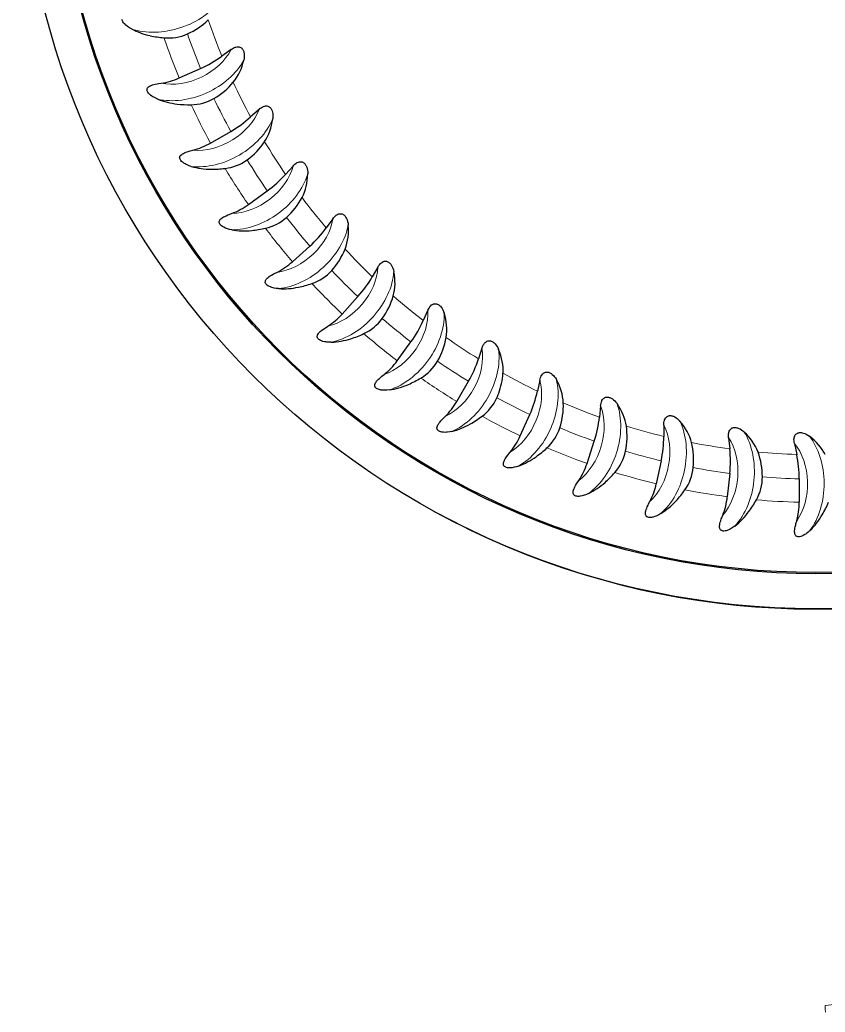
# Model space of a CAD drawing. Extents: x 0 to 297, y 0 to 543.
# Drawn here: x 120.29 to 154.74, y 457.56 to 500 of the extents above; entities that cross this region are included whole.
import ezdxf

# ---------------------------------------------------------------- set-up
doc = ezdxf.new("R2010")
doc.units = 0

msp = doc.modelspace()

# ---------------------------------------------------------------- linework, layer by layer
at = {"color": 7, "lineweight": 30, "ltscale": 0.012058}
for p, q in [((129.323, 498.725), (128.932, 498.442)), ((131.977, 493.745), (131.653, 493.388)), ((133.679, 491.491), (133.395, 491.101)), ((135.608, 489.426), (135.366, 489.009)), ((140.058, 485.957), (139.908, 485.498)), ((142.53, 484.59), (142.429, 484.118)), ((150.608, 482.128), (150.657, 481.649)), ((153.423, 481.885), (153.521, 481.413))]:
    msp.add_line(p, q, dxfattribs=at)
at = {"color": 7, "lineweight": 30, "ltscale": 0.025007}
for p, q in [((127.109, 497.51), (128.023, 497.917)), ((131.949, 489.651), (132.692, 490.321)), ((136.431, 485.416), (137.019, 486.225)), ((141.697, 482.205), (142.104, 483.119)), ((144.552, 481.03), (144.861, 481.981)), ((147.723, 481.138), (147.515, 480.16)), ((150.657, 480.598), (150.552, 479.604))]:
    msp.add_line(p, q, dxfattribs=at)
at = {"color": 7, "lineweight": 30, "ltscale": 0.012059}
for p, q in [((130.52, 496.165), (130.16, 495.844)), ((137.742, 487.575), (137.545, 487.135)), ((145.132, 483.488), (145.08, 483.009)), ((147.834, 482.665), (147.833, 482.182))]:
    msp.add_line(p, q, dxfattribs=at)
at = {"color": 7, "lineweight": 30, "ltscale": 0.025008}
for p, q in [((128.444, 494.726), (129.311, 495.226)), ((130.063, 492.097), (130.873, 492.685)), ((134.079, 487.416), (134.748, 488.16)), ((138.98, 483.673), (139.48, 484.539)), ((153.631, 480.368), (153.631, 479.368))]:
    msp.add_line(p, q, dxfattribs=at)
at = {"color": 7, "lineweight": 30}
for points in [[(125.06, 499.612), (124.978, 499.659), (124.899, 499.711), (124.862, 499.739), (124.825, 499.769), (124.773, 499.818), (124.748, 499.844), (124.725, 499.871), (124.697, 499.91), (124.673, 499.952), (124.661, 499.981), (124.652, 500.012)], [(129.323, 498.725), (129.367, 498.755), (129.417, 498.784), (129.471, 498.81), (129.5, 498.822), (129.529, 498.831), (129.579, 498.841), (129.622, 498.843), (129.647, 498.842), (129.669, 498.838), (129.706, 498.827), (129.736, 498.813), (129.76, 498.796), (129.781, 498.779), (129.799, 498.76), (129.815, 498.739), (129.829, 498.718), (129.843, 498.693), (129.855, 498.667), (129.865, 498.638), (129.874, 498.608), (129.885, 498.549), (129.889, 498.487), (129.889, 498.422), (129.881, 498.345), (129.866, 498.265)], [(126.187, 496.602), (126.101, 496.64), (126.017, 496.684), (125.976, 496.708), (125.937, 496.734), (125.88, 496.777), (125.853, 496.8), (125.827, 496.825), (125.795, 496.861), (125.767, 496.9), (125.751, 496.928), (125.74, 496.957), (125.732, 496.991), (125.731, 497.009), (125.732, 497.026), (125.734, 497.042), (125.739, 497.058), (125.752, 497.084), (125.769, 497.106), (125.783, 497.121), (125.799, 497.135), (125.834, 497.158), (125.872, 497.178), (125.91, 497.194), (125.964, 497.212), (126.018, 497.227), (126.074, 497.24), (126.158, 497.257), (126.214, 497.267), (126.328, 497.284)], [(130.52, 496.165), (130.56, 496.2), (130.606, 496.234), (130.658, 496.266), (130.685, 496.28), (130.713, 496.292), (130.762, 496.308), (130.804, 496.315), (130.829, 496.316), (130.852, 496.314), (130.89, 496.307), (130.921, 496.296), (130.947, 496.282), (130.97, 496.267), (130.99, 496.25), (131.008, 496.231), (131.024, 496.212), (131.04, 496.188), (131.054, 496.164), (131.068, 496.136), (131.079, 496.107), (131.096, 496.049), (131.108, 495.988), (131.114, 495.924), (131.114, 495.846), (131.107, 495.765)], [(127.622, 493.727), (127.533, 493.755), (127.445, 493.79), (127.402, 493.81), (127.36, 493.832), (127.299, 493.868), (127.269, 493.889), (127.241, 493.911), (127.206, 493.943), (127.174, 493.979), (127.155, 494.005), (127.14, 494.033), (127.129, 494.066), (127.126, 494.083), (127.125, 494.1), (127.126, 494.117), (127.129, 494.133), (127.139, 494.16), (127.154, 494.184), (127.167, 494.201), (127.181, 494.216), (127.213, 494.243), (127.249, 494.266), (127.286, 494.286), (127.337, 494.31), (127.389, 494.331), (127.444, 494.35), (127.525, 494.375), (127.58, 494.39), (127.691, 494.42)], [(131.977, 493.745), (132.014, 493.784), (132.056, 493.823), (132.104, 493.86), (132.13, 493.877), (132.156, 493.892), (132.203, 493.912), (132.245, 493.923), (132.269, 493.927), (132.292, 493.928), (132.331, 493.925), (132.362, 493.917), (132.39, 493.906), (132.414, 493.893), (132.436, 493.879), (132.455, 493.862), (132.474, 493.844), (132.492, 493.822), (132.509, 493.799), (132.525, 493.773), (132.54, 493.746), (132.563, 493.69), (132.58, 493.63), (132.593, 493.567), (132.601, 493.49), (132.603, 493.409)], [(129.351, 491.017), (129.258, 491.036), (129.167, 491.062), (129.123, 491.077), (129.079, 491.094), (129.014, 491.124), (128.983, 491.141), (128.952, 491.16), (128.913, 491.188), (128.878, 491.221), (128.857, 491.245), (128.839, 491.272), (128.825, 491.303), (128.82, 491.32), (128.817, 491.337), (128.817, 491.353), (128.818, 491.37), (128.825, 491.397), (128.837, 491.423), (128.848, 491.441), (128.861, 491.458), (128.89, 491.488), (128.922, 491.514), (128.957, 491.538), (129.006, 491.567), (129.056, 491.593), (129.108, 491.618), (129.186, 491.651), (129.239, 491.673), (129.347, 491.713)], [(133.679, 491.491), (133.712, 491.533), (133.75, 491.576), (133.793, 491.618), (133.817, 491.637), (133.842, 491.655), (133.887, 491.68), (133.927, 491.696), (133.951, 491.702), (133.973, 491.705), (134.012, 491.706), (134.045, 491.702), (134.073, 491.694), (134.098, 491.684), (134.121, 491.671), (134.143, 491.657), (134.163, 491.641), (134.184, 491.621), (134.203, 491.6), (134.222, 491.576), (134.239, 491.55), (134.268, 491.497), (134.291, 491.439), (134.311, 491.378), (134.327, 491.302), (134.337, 491.221)], [(135.608, 489.426), (135.636, 489.472), (135.669, 489.519), (135.708, 489.565), (135.73, 489.587), (135.753, 489.607), (135.795, 489.637), (135.833, 489.656), (135.856, 489.665), (135.878, 489.671), (135.917, 489.676), (135.949, 489.675), (135.978, 489.67), (136.005, 489.662), (136.029, 489.652), (136.052, 489.64), (136.073, 489.626), (136.096, 489.609), (136.117, 489.59), (136.138, 489.568), (136.158, 489.544), (136.193, 489.494), (136.222, 489.439), (136.248, 489.38), (136.272, 489.307), (136.29, 489.227)], [(131.353, 488.503), (131.259, 488.512), (131.166, 488.528), (131.12, 488.538), (131.074, 488.551), (131.007, 488.574), (130.974, 488.588), (130.941, 488.604), (130.9, 488.628), (130.861, 488.656), (130.838, 488.678), (130.817, 488.703), (130.8, 488.733), (130.793, 488.749), (130.789, 488.765), (130.786, 488.781), (130.786, 488.798), (130.79, 488.826), (130.799, 488.853), (130.808, 488.872), (130.819, 488.89), (130.845, 488.923), (130.875, 488.953), (130.907, 488.98), (130.952, 489.014), (130.999, 489.045), (131.048, 489.075), (131.123, 489.117), (131.173, 489.143), (131.276, 489.195)], [(137.742, 487.575), (137.765, 487.623), (137.793, 487.673), (137.827, 487.723), (137.847, 487.747), (137.867, 487.77), (137.905, 487.804), (137.941, 487.827), (137.964, 487.838), (137.985, 487.846), (138.023, 487.855), (138.055, 487.857), (138.085, 487.856), (138.112, 487.851), (138.137, 487.843), (138.161, 487.834), (138.184, 487.822), (138.208, 487.808), (138.231, 487.791), (138.255, 487.771), (138.277, 487.749), (138.316, 487.703), (138.351, 487.652), (138.383, 487.596), (138.415, 487.525), (138.441, 487.448)], [(133.606, 486.212), (133.512, 486.211), (133.418, 486.217), (133.371, 486.223), (133.324, 486.23), (133.255, 486.246), (133.221, 486.257), (133.187, 486.269), (133.143, 486.289), (133.102, 486.313), (133.076, 486.332), (133.053, 486.354), (133.032, 486.382), (133.024, 486.398), (133.018, 486.413), (133.014, 486.43), (133.012, 486.446), (133.013, 486.474), (133.019, 486.502), (133.026, 486.522), (133.035, 486.541), (133.058, 486.576), (133.084, 486.609), (133.113, 486.64), (133.154, 486.678), (133.198, 486.714), (133.244, 486.749), (133.314, 486.798), (133.361, 486.83), (133.458, 486.892)], [(140.058, 485.957), (140.076, 486.007), (140.099, 486.06), (140.127, 486.113), (140.144, 486.139), (140.162, 486.163), (140.196, 486.201), (140.23, 486.228), (140.251, 486.242), (140.271, 486.252), (140.308, 486.265), (140.34, 486.271), (140.369, 486.272), (140.397, 486.27), (140.423, 486.265), (140.447, 486.258), (140.471, 486.249), (140.497, 486.237), (140.522, 486.223), (140.547, 486.205), (140.572, 486.186), (140.615, 486.144), (140.656, 486.097), (140.693, 486.045), (140.732, 485.978), (140.767, 485.904)], [(136.087, 484.169), (135.994, 484.158), (135.899, 484.154), (135.852, 484.155), (135.805, 484.158), (135.734, 484.166), (135.699, 484.173), (135.664, 484.182), (135.619, 484.197), (135.575, 484.216), (135.547, 484.233), (135.522, 484.253), (135.499, 484.278), (135.489, 484.293), (135.481, 484.308), (135.475, 484.323), (135.472, 484.339), (135.47, 484.368), (135.473, 484.396), (135.478, 484.417), (135.485, 484.436), (135.504, 484.474), (135.526, 484.509), (135.552, 484.543), (135.589, 484.585), (135.629, 484.626), (135.671, 484.665), (135.735, 484.721), (135.779, 484.758), (135.868, 484.83)], [(142.53, 484.59), (142.543, 484.641), (142.56, 484.696), (142.583, 484.752), (142.596, 484.78), (142.612, 484.806), (142.642, 484.847), (142.673, 484.878), (142.692, 484.893), (142.711, 484.905), (142.747, 484.922), (142.778, 484.931), (142.807, 484.935), (142.834, 484.936), (142.861, 484.934), (142.886, 484.93), (142.911, 484.923), (142.938, 484.914), (142.963, 484.902), (142.991, 484.888), (143.017, 484.871), (143.065, 484.834), (143.11, 484.792), (143.152, 484.743), (143.198, 484.681), (143.24, 484.611)], [(145.132, 483.488), (145.139, 483.541), (145.15, 483.597), (145.167, 483.655), (145.178, 483.684), (145.19, 483.712), (145.216, 483.756), (145.243, 483.79), (145.261, 483.807), (145.279, 483.821), (145.312, 483.841), (145.342, 483.854), (145.371, 483.861), (145.398, 483.865), (145.424, 483.866), (145.45, 483.864), (145.475, 483.86), (145.503, 483.853), (145.53, 483.845), (145.559, 483.833), (145.587, 483.819), (145.638, 483.788), (145.687, 483.75), (145.735, 483.706), (145.787, 483.649), (145.836, 483.584)], [(138.768, 482.396), (138.676, 482.376), (138.583, 482.362), (138.536, 482.358), (138.488, 482.356), (138.417, 482.357), (138.381, 482.36), (138.346, 482.365), (138.299, 482.375), (138.253, 482.39), (138.224, 482.404), (138.197, 482.421), (138.171, 482.444), (138.16, 482.457), (138.151, 482.471), (138.144, 482.486), (138.138, 482.502), (138.133, 482.53), (138.133, 482.558), (138.136, 482.579), (138.141, 482.599), (138.156, 482.639), (138.175, 482.677), (138.197, 482.713), (138.229, 482.759), (138.264, 482.803), (138.302, 482.846), (138.36, 482.909), (138.4, 482.95), (138.481, 483.031)], [(147.834, 482.665), (147.836, 482.718), (147.841, 482.775), (147.852, 482.835), (147.859, 482.865), (147.869, 482.893), (147.89, 482.94), (147.914, 482.976), (147.93, 482.996), (147.946, 483.011), (147.977, 483.035), (148.005, 483.05), (148.033, 483.061), (148.06, 483.067), (148.086, 483.071), (148.112, 483.072), (148.137, 483.071), (148.165, 483.067), (148.193, 483.061), (148.223, 483.052), (148.252, 483.042), (148.306, 483.016), (148.359, 482.983), (148.411, 482.945), (148.469, 482.893), (148.524, 482.834)], [(150.608, 482.128), (150.604, 482.182), (150.603, 482.239), (150.607, 482.299), (150.612, 482.33), (150.619, 482.359), (150.635, 482.408), (150.655, 482.447), (150.669, 482.467), (150.683, 482.485), (150.711, 482.512), (150.738, 482.53), (150.764, 482.543), (150.79, 482.552), (150.816, 482.558), (150.841, 482.562), (150.867, 482.564), (150.895, 482.563), (150.923, 482.56), (150.954, 482.555), (150.984, 482.547), (151.041, 482.527), (151.097, 482.5), (151.152, 482.467), (151.215, 482.422), (151.277, 482.369)], [(153.423, 481.885), (153.413, 481.937), (153.406, 481.995), (153.404, 482.055), (153.406, 482.086), (153.409, 482.116), (153.42, 482.166), (153.436, 482.206), (153.447, 482.228), (153.46, 482.247), (153.485, 482.277), (153.51, 482.298), (153.535, 482.314), (153.56, 482.326), (153.584, 482.334), (153.609, 482.341), (153.634, 482.345), (153.663, 482.347), (153.691, 482.347), (153.722, 482.345), (153.753, 482.34), (153.812, 482.326), (153.87, 482.306), (153.929, 482.279), (153.996, 482.24), (154.063, 482.194)], [(141.62, 480.914), (141.53, 480.884), (141.439, 480.861), (141.392, 480.851), (141.346, 480.844), (141.275, 480.838), (141.239, 480.837), (141.203, 480.838), (141.155, 480.844), (141.108, 480.854), (141.078, 480.864), (141.049, 480.878), (141.021, 480.899), (141.009, 480.911), (140.998, 480.924), (140.989, 480.938), (140.982, 480.953), (140.974, 480.98), (140.971, 481.008), (140.972, 481.029), (140.975, 481.05), (140.985, 481.091), (141, 481.13), (141.018, 481.169), (141.046, 481.218), (141.076, 481.265), (141.109, 481.312), (141.16, 481.381), (141.195, 481.426), (141.268, 481.515)], [(144.611, 479.737), (144.525, 479.699), (144.436, 479.666), (144.391, 479.652), (144.345, 479.64), (144.275, 479.626), (144.24, 479.622), (144.204, 479.619), (144.156, 479.619), (144.108, 479.624), (144.077, 479.632), (144.047, 479.643), (144.017, 479.66), (144.003, 479.67), (143.991, 479.682), (143.981, 479.695), (143.972, 479.709), (143.961, 479.736), (143.956, 479.764), (143.954, 479.785), (143.955, 479.806), (143.961, 479.847), (143.972, 479.888), (143.986, 479.928), (144.008, 479.98), (144.033, 480.03), (144.061, 480.081), (144.105, 480.154), (144.135, 480.202), (144.198, 480.298)], [(147.708, 478.88), (147.626, 478.833), (147.542, 478.791), (147.498, 478.772), (147.454, 478.755), (147.386, 478.734), (147.351, 478.726), (147.316, 478.72), (147.268, 478.715), (147.22, 478.715), (147.188, 478.719), (147.157, 478.727), (147.125, 478.741), (147.111, 478.75), (147.098, 478.761), (147.086, 478.773), (147.076, 478.786), (147.063, 478.811), (147.054, 478.838), (147.05, 478.859), (147.049, 478.88), (147.05, 478.922), (147.057, 478.963), (147.067, 479.004), (147.083, 479.058), (147.103, 479.111), (147.125, 479.164), (147.161, 479.242), (147.186, 479.293), (147.239, 479.395)], [(150.878, 478.351), (150.802, 478.295), (150.722, 478.245), (150.681, 478.222), (150.639, 478.201), (150.573, 478.173), (150.539, 478.161), (150.505, 478.151), (150.458, 478.141), (150.41, 478.136), (150.378, 478.137), (150.346, 478.141), (150.313, 478.152), (150.298, 478.16), (150.284, 478.169), (150.271, 478.179), (150.259, 478.191), (150.243, 478.215), (150.232, 478.241), (150.226, 478.261), (150.223, 478.282), (150.22, 478.324), (150.222, 478.366), (150.227, 478.408), (150.238, 478.463), (150.252, 478.518), (150.269, 478.573), (150.296, 478.654), (150.316, 478.707), (150.358, 478.814)], [(154.086, 478.157), (154.016, 478.093), (153.942, 478.035), (153.904, 478.007), (153.864, 477.982), (153.801, 477.947), (153.769, 477.932), (153.736, 477.918), (153.69, 477.904), (153.643, 477.894), (153.611, 477.891), (153.579, 477.892), (153.545, 477.899), (153.529, 477.905), (153.514, 477.913), (153.5, 477.922), (153.487, 477.933), (153.469, 477.955), (153.455, 477.979), (153.447, 477.999), (153.441, 478.019), (153.434, 478.061), (153.432, 478.103), (153.433, 478.145), (153.438, 478.201), (153.446, 478.257), (153.457, 478.313), (153.476, 478.397), (153.49, 478.452), (153.52, 478.563)]]:
    msp.add_lwpolyline(points, dxfattribs=at)
at = {"color": 7, "lineweight": 13}
msp.add_lwpolyline([(154.749, 457.563), (154.736, 457.702), (154.731, 457.852), (155.255, 457.901)], dxfattribs=at)
at = {"color": 7, "lineweight": 30}
for radius in [34.05, 32.55, 32.5]:
    msp.add_circle((154.338, 508.86), radius, dxfattribs=at)
for centre, radius, start, end in [((154.338, 508.86), 34.05, 241.3521, 61.3521), ((126.216, 502.201), 3.069, 293.8363, 314.0478), ((126.542, 502.446), 3.199, 242.3905, 257.7759), ((126.821, 503.624), 4.41, 257.4768, 265.2318), ((126.643, 501.23), 2.009, 264.6154, 293.8904), ((125.968, 502.528), 5.048, 294.0209, 305.9634), ((127.658, 498.738), 2.257, 321.2969, 347.9174), ((125.899, 500.224), 2.971, 278.3014, 294.0314), ((127.066, 499.298), 3.069, 299.8363, 320.0478), ((127.365, 499.576), 3.199, 248.3905, 263.7759), ((127.592, 498.377), 2.009, 270.6154, 299.8904), ((127.519, 500.777), 4.41, 263.4768, 271.2318), ((126.785, 499.597), 5.048, 300.0209, 311.9634), ((128.215, 496.499), 3.069, 305.8407, 326.0573), ((126.957, 497.298), 2.971, 284.3014, 300.0314), ((128.834, 495.638), 2.009, 276.6154, 305.8904), ((128.483, 496.807), 3.199, 254.3905, 269.7759), ((128.511, 498.018), 4.41, 269.4768, 277.2318), ((127.904, 496.768), 5.048, 306.0209, 317.9634), ((129.65, 493.837), 3.069, 311.8363, 332.0478), ((128.316, 494.5), 2.971, 290.3014, 306.0314), ((130.356, 493.045), 2.009, 282.6154, 311.8904), ((129.884, 494.17), 3.199, 260.3905, 275.7759), ((129.786, 495.377), 4.41, 275.4768, 283.2318), ((129.313, 494.071), 5.048, 312.0209, 323.9634), ((132.091, 490.989), 2.257, 339.2969, 5.9174), ((131.355, 491.339), 3.069, 317.8363, 338.0478), ((129.959, 491.858), 2.971, 296.3014, 312.0314), ((132.141, 490.625), 2.009, 288.6154, 317.8904), ((130.996, 491.536), 5.048, 318.0209, 329.9634), ((131.554, 491.695), 3.199, 266.3905, 281.7759), ((131.329, 492.885), 4.41, 281.4768, 289.2318), ((133.313, 489.032), 3.069, 323.8363, 344.0478), ((131.87, 489.403), 2.971, 302.3014, 318.0314), ((134.168, 488.404), 2.009, 294.6154, 323.8904), ((132.935, 489.191), 5.048, 324.0209, 335.9634), ((136.293, 486.754), 2.257, 351.2969, 17.9174), ((133.473, 489.407), 3.199, 272.3905, 287.7759), ((133.125, 490.567), 4.41, 287.4768, 295.2318), ((135.5, 486.943), 3.069, 329.8363, 350.0478), ((135.108, 487.061), 5.048, 330.0209, 341.9634), ((134.027, 487.161), 2.971, 308.3014, 324.0314), ((136.417, 486.408), 2.009, 300.6154, 329.8904), ((135.154, 488.45), 4.41, 293.4768, 301.2318), ((137.938, 485.085), 3.025, 339.5413, 356.1547), ((141.284, 483.485), 2.257, 3.2969, 29.9174), ((135.621, 487.333), 3.199, 278.3905, 293.7759), ((138.862, 484.658), 2.009, 306.6154, 335.8904), ((137.745, 485.145), 3.227, 336.0904, 339.7407), ((137.492, 485.171), 5.048, 336.0209, 347.9634), ((136.406, 485.157), 2.971, 314.3014, 330.0314), ((140.469, 483.505), 3.069, 341.8363, 2.0478), ((137.392, 486.556), 4.41, 299.4768, 307.2318), ((140.06, 483.539), 5.048, 342.0209, 353.9634), ((137.973, 485.494), 3.199, 284.3905, 299.7759), ((141.477, 483.173), 2.009, 312.6154, 341.8904), ((143.195, 482.194), 3.069, 347.8363, 8.0478), ((138.982, 483.412), 2.971, 320.3014, 336.0314), ((142.785, 482.186), 5.048, 348.0209, 359.9634), ((149.764, 480.693), 2.257, 21.2969, 47.9174), ((139.816, 484.907), 4.41, 305.4768, 313.2318), ((146.043, 481.176), 3.069, 353.8363, 14.0478), ((145.637, 481.124), 5.048, 354.0209, 5.9634), ((140.505, 483.911), 3.199, 290.3905, 305.776), ((144.232, 481.969), 2.009, 318.6154, 347.8904), ((148.983, 480.46), 3.069, 359.8407, 20.0573), ((148.583, 480.367), 5.048, 0.0209, 11.9634), ((141.726, 481.947), 2.971, 326.3014, 342.0314), ((147.098, 481.06), 2.009, 324.6154, 353.8904), ((142.399, 483.52), 4.41, 311.4768, 319.2318), ((150.044, 480.455), 2.009, 330.6184, 359.8904), ((143.189, 482.602), 3.199, 296.3905, 311.7759), ((144.608, 480.776), 2.971, 332.3014, 348.0314), ((145.114, 482.411), 4.41, 317.4768, 325.2318), ((147.597, 479.913), 2.971, 338.3014, 354.0314), ((145.995, 481.581), 3.199, 302.3905, 317.7759), ((147.929, 481.592), 4.41, 323.4768, 331.2318), ((150.66, 479.367), 2.971, 344.3014, 0.0314), ((150.814, 481.071), 4.41, 329.4768, 337.2318), ((148.892, 480.858), 3.199, 308.3905, 323.7759), ((151.849, 480.442), 3.199, 314.3905, 329.7759)]:
    msp.add_arc(centre, radius, start, end, dxfattribs=at)
at = {"color": 7, "lineweight": 13}
for radius, start, end in [(27.459, 198.8335, 202.2956), (29.5, 199.0533, 202.6265), (28.5, 199.3993, 202.5783), (27.459, 204.8335, 208.2956), (28.5, 205.3994, 208.5783), (29.5, 205.0533, 208.6265), (27.459, 210.8335, 214.2956), (28.5, 211.3994, 214.5783), (29.5, 211.0533, 214.6265), (27.459, 216.8335, 220.2956), (28.5, 217.3994, 220.5783), (29.5, 217.0533, 220.6265), (27.459, 222.8335, 226.2956), (28.5, 223.3993, 226.5783), (29.5, 223.0533, 226.6265), (27.459, 228.8335, 232.2956), (28.5, 229.3994, 232.5783), (29.5, 229.0533, 232.6265), (27.459, 234.8335, 238.2956), (28.5, 235.3993, 238.5783), (29.5, 235.0533, 238.6265), (27.459, 240.8335, 244.2956), (28.5, 241.3994, 244.5783), (27.459, 246.8335, 250.2956), (29.5, 241.0533, 244.6265), (28.5, 247.3994, 250.5783), (27.459, 252.8335, 256.2956), (29.5, 247.0533, 250.6265), (27.459, 258.8335, 262.2956), (28.5, 253.3993, 256.5783), (27.459, 264.8335, 268.2956), (28.5, 259.3994, 262.5783), (29.5, 253.0533, 256.6265), (28.5, 265.3994, 268.5783), (29.5, 259.0533, 262.6265), (29.5, 265.0533, 268.6265)]:
    msp.add_arc((154.338, 508.86), radius, start, end, dxfattribs=at)
for centre, major_axis, start_param, end_param in [((126.547, 501.517), (-2.634, -0.856), 0.762463, 2.395453), ((127.323, 498.976), (-2.074, -0.923), 0.790433, 2.434203), ((127.467, 498.653), (-2.531, -1.127), 0.762463, 2.395453), ((128.504, 496.206), (-1.966, -1.135), 0.790433, 2.434203), ((128.681, 495.9), (-2.399, -1.385), 0.762463, 2.395453), ((129.968, 493.575), (-1.836, -1.334), 0.790433, 2.434203), ((130.176, 493.289), (-2.241, -1.628), 0.762463, 2.395453), ((131.699, 491.111), (-1.687, -1.519), 0.790433, 2.434203), ((131.936, 490.848), (-2.059, -1.853), 0.762463, 2.395453), ((133.679, 488.842), (-1.519, -1.687), 0.790433, 2.434203), ((133.941, 488.605), (-1.853, -2.059), 0.762463, 2.395453), ((135.884, 486.792), (-1.334, -1.836), 0.790433, 2.434203), ((136.17, 486.584), (-1.628, -2.241), 0.762463, 2.395453), ((138.292, 484.984), (-1.135, -1.966), 0.790433, 2.434203), ((138.598, 484.807), (-1.385, -2.399), 0.762463, 2.395453), ((140.876, 483.438), (-0.923, -2.074), 0.790433, 2.434203), ((141.198, 483.294), (-1.127, -2.531), 0.762463, 2.395453), ((143.607, 482.17), (-0.701, -2.159), 0.790433, 2.434203), ((143.943, 482.06), (-0.856, -2.634), 0.762463, 2.395453), ((146.455, 481.194), (-0.472, -2.22), 0.790433, 2.434203), ((146.801, 481.121), (-0.576, -2.709), 0.762463, 2.395453), ((149.39, 480.522), (-0.237, -2.258), 0.790433, 2.434203), ((149.742, 480.485), (-0.29, -2.755), 0.762463, 2.395453), ((152.733, 480.16), (0, -2.77), 0.762463, 2.395453), ((152.38, 480.16), (0, -2.27), 0.790433, 2.434203)]:
    msp.add_ellipse(centre, major_axis=major_axis, ratio=0.707107, start_param=start_param, end_param=end_param, dxfattribs=at)
at = {"color": 7, "lineweight": 30}
for centre, major_axis in [((127.767, 497.464), (2.673, -3.045)), ((129.104, 494.749), (2.977, -2.749)), ((132.589, 489.81), (3.483, -2.07)), ((137.025, 485.705), (3.838, -1.301)), ((142.217, 482.611), (4.024, -0.474)), ((145.028, 481.488), (4.052, -0.051)), ((150.922, 480.15), (3.974, 0.792))]:
    msp.add_ellipse(centre, major_axis=major_axis, ratio=0.66947, start_param=0.178988, end_param=0.537892, dxfattribs=at)

doc.saveas('drawing.dxf')
